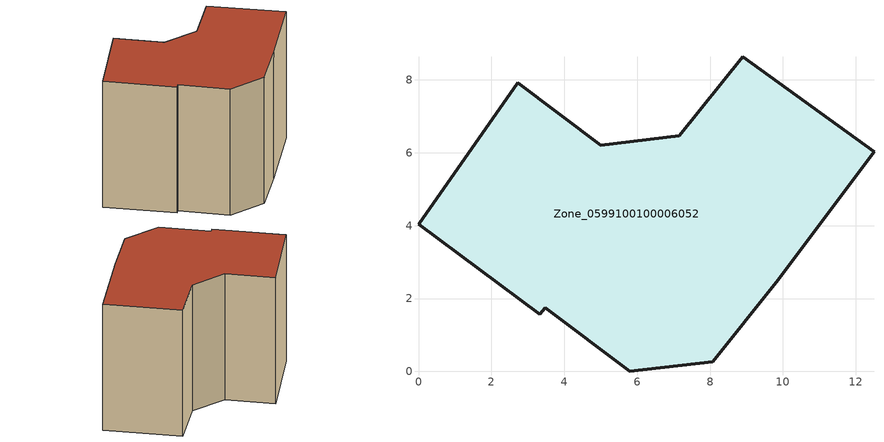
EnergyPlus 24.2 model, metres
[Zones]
Zone_0599100100006052
 floor ground (C_G): 3.33,1.56 0,4.04 2.72,7.92 5,6.21 7.15,6.46 8.9,8.64 12.5,6.03 9.82,2.44 8.07,0.27 5.8,0 3.47,1.75 z1.06
 wall outside (C_F): 0,4.04 3.33,1.56 3.47,1.75 5.8,0 8.07,0.27 9.82,2.44 12.5,6.03 8.9,8.64 7.15,6.46 5,6.21 2.72,7.92 0,4.04 z1.06:9.07
 roof outside (C_R): 8.07,0.27 9.82,2.44 12.5,6.03 8.9,8.64 7.15,6.46 5,6.21 2.72,7.92 0,4.04 3.33,1.56 3.47,1.75 5.8,0 z9.07
[BUILDING]
Pand.0599100100006052: North Axis=0; Terrain=City; Loads Convergence Tolerance Value=0.04; Temperature Convergence Tolerance Value=0.4; Solar Distribution=FullExterior; Maximum Number of Warmup Days=25; Minimum Number of Warmup Days=1
[Site:Location]
Rotterdam.The.Hague.AP_ZH_NLD Design_Conditions: Latitude=51.96; Longitude=4.45; Time Zone=1; Elevation=-4.5
[SITE:GROUNDTEMPERATURE:BUILDINGSURFACE]
18, 18, 18, 18, 18, 18, 18, 18, 18, 18, 18, 18
[MATERIAL] Thermal Absorptance=0.9; Solar Absorptance=0.7; Visible Absorptance=0.7
Name | Roughness | Thickness | Conductivity | Density | Specific Heat
G.TI.1975-1991 | MediumSmooth | 0.15 | 0.288461 | 540 | 1210
F.TI.1975-1991 | Rough | 0.3 | 0.230769 | 1920 | 840
R.TI.1975-1991 | MediumRough | 0.2 | 0.153846 | 1500 | 1000
[CONSTRUCTION]
C_G: G.TI.1975-1991
C_F: F.TI.1975-1991
C_R: R.TI.1975-1991
[ZONE]
Zone_0599100100006052: Type=1; Multiplier=1; Ceiling Height=Autocalculate; Volume=Autocalculate; Floor Area=autocalculate; Part of Total Floor Area=Yes
[ZONEINFILTRATION:DESIGNFLOWRATE]
Infil_Zone_0599100100006052: Zone or ZoneList or Space or SpaceList=Zone_0599100100006052; Schedule=AlwaysOn; Design Flow Rate Calculation Method=Flow/Area; Flow Rate per Floor Area=0.003; Constant Term Coefficient=1; Temperature Term Coefficient=0; Velocity Term Coefficient=0; Velocity Squared Term Coefficient=0
[HVACTEMPLATE:ZONE:IDEALLOADSAIRSYSTEM]
Zone_0599100100006052: Maximum Heating Supply Air Temperature=50; Minimum Cooling Supply Air Temperature=13; Maximum Heating Supply Air Humidity Ratio=0.0156; Minimum Cooling Supply Air Humidity Ratio=0.0077; Heating Limit=NoLimit; Cooling Limit=NoLimit; Dehumidification Control Type=ConstantSensibleHeatRatio; Cooling Sensible Heat Ratio=0.7; Dehumidification Setpoint=60; Humidification Control Type=None; Humidification Setpoint=30; Outdoor Air Method=None; Outdoor Air Flow Rate per Person=0.00944; Outdoor Air Flow Rate per Zone Floor Area=0; Outdoor Air Flow Rate per Zone=0; Demand Controlled Ventilation Type=None; Outdoor Air Economizer Type=NoEconomizer; Heat Recovery Type=None; Sensible Heat Recovery Effectiveness=0.7; Latent Heat Recovery Effectiveness=0.65
[ZONECONTROL:THERMOSTAT]
ThermostatControl_Zone_0599100100006052: Zone or ZoneList=Zone_0599100100006052; Control Type Schedule=DualSetpointControlType; Control 1=Thermostat_Zone_0599100100006052; Temperature Difference Between Cutout And Setpoint=0
[THERMOSTATSETPOINT:DUALSETPOINT]
Thermostat_Zone_0599100100006052: Heating Setpoint Temperature Schedule=HeatingSetpoint_Zone_0599100100006052; Cooling Setpoint Temperature Schedule=CoolingSetpoint_Zone_0599100100006052
[SCHEDULE:COMPACT]
HeatingSetpoint_Zone_0599100100006052: Through: 12/31, For: AllDays, Until: 24:00, 21
CoolingSetpoint_Zone_0599100100006052: Through: 12/31, For: AllDays, Until: 24:00, 24
DualSetpointControlType: Through: 12/31, For: AllDays, Until: 24:00, 4
AlwaysOn: Through: 12/31, For: AllDays, Until: 24:00, 1
